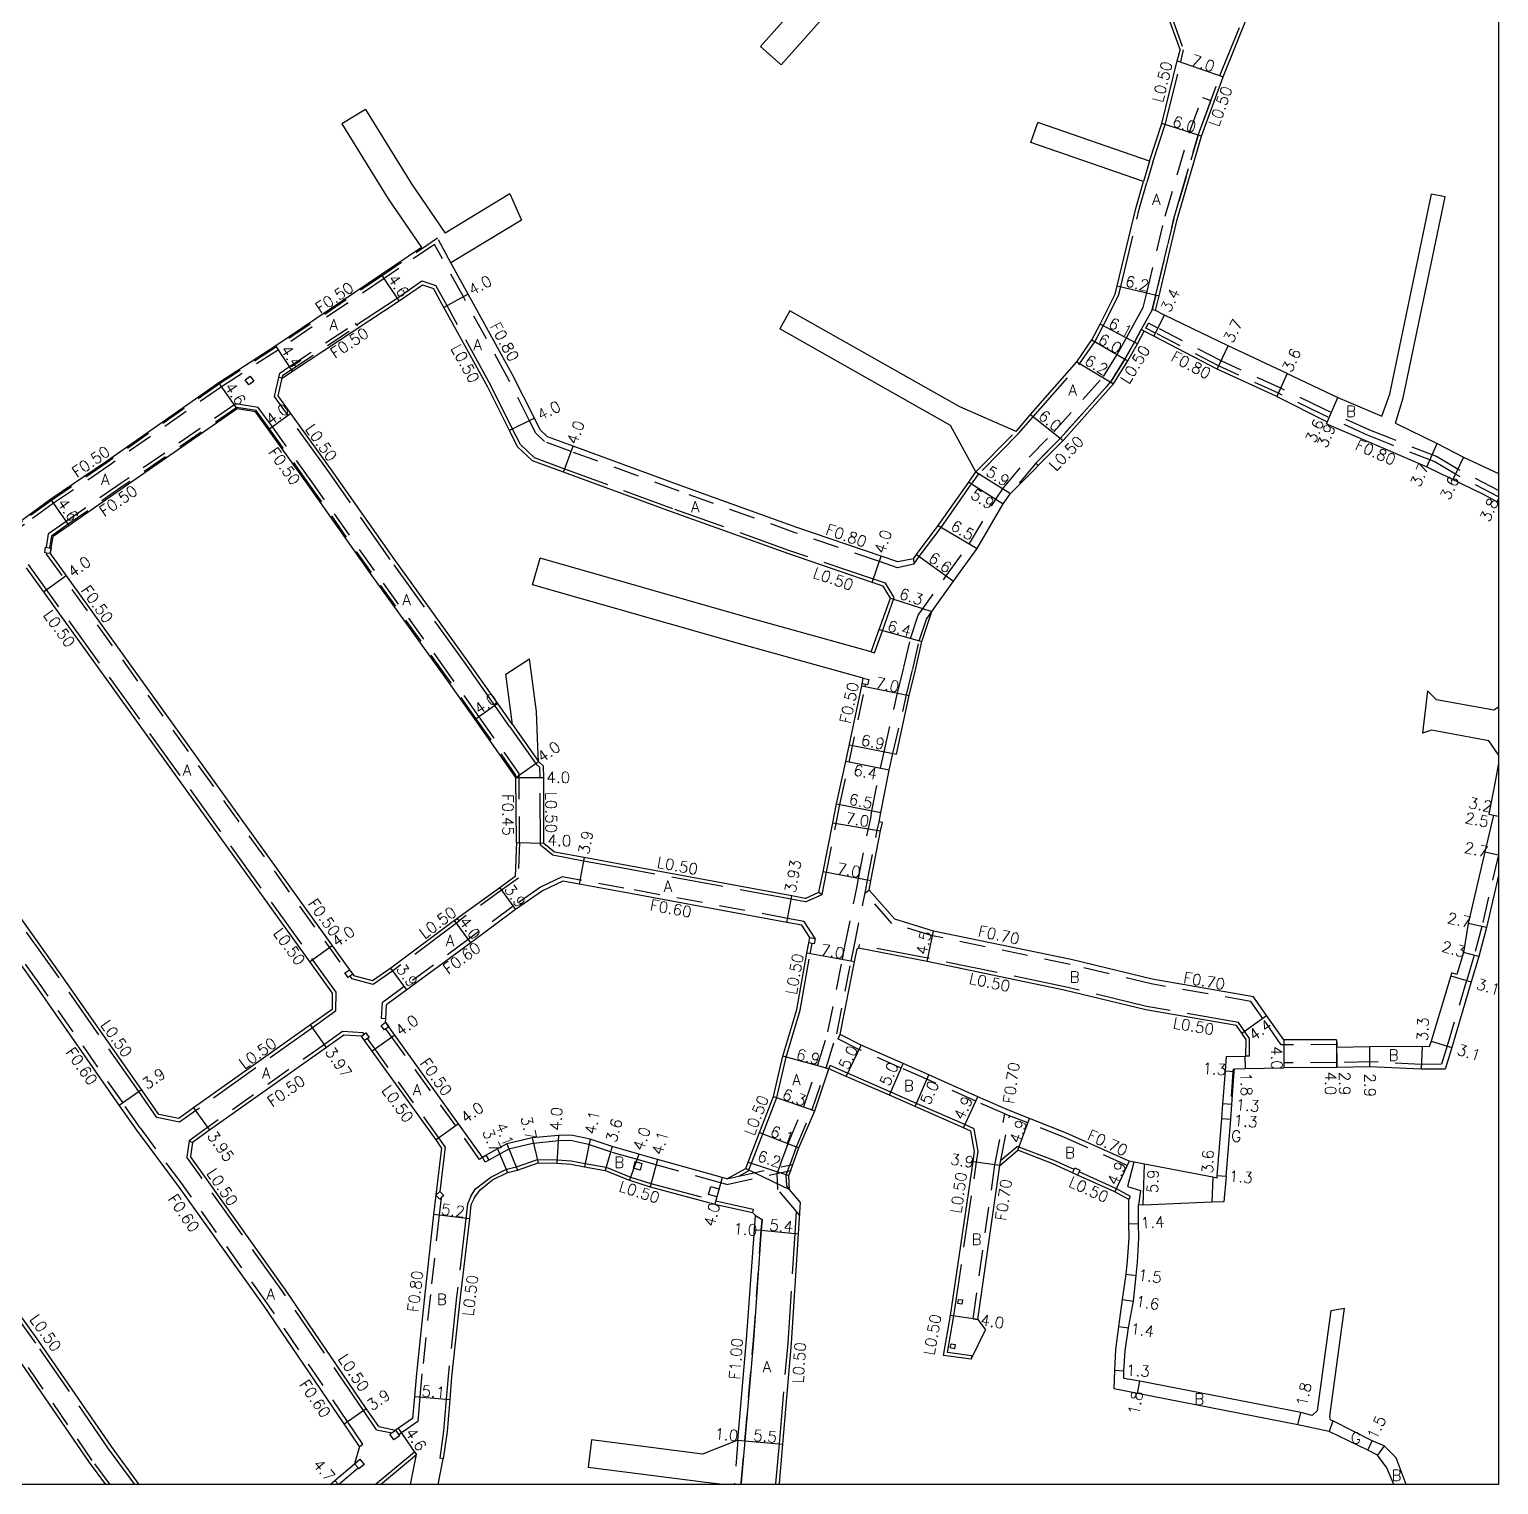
# Model space of a CAD drawing. Header units: metres. Extents: x -9600 to -8800, y -111600 to -110999.
# Drawn here: x -9012 to -8800, y -111600 to -111390 of the extents above; entities that cross this region are included whole.
import ezdxf

# ---------------------------------------------------------------- set-up
doc = ezdxf.new("R2010")
doc.units = ezdxf.units.M
doc.header["$LTSCALE"] = 2.5
doc.linetypes.add('2232000', pattern=[2.5, 1.5, -1])
doc.linetypes.add('22330', pattern=[4, 3, -1])
for name, color, linetype in [('2101000', 177, 'Continuous'), ('2101001', 1, 'Continuous'), ('2102000', 191, 'Continuous'), ('2102001', 191, 'Continuous'), ('2213000', 6, 'Continuous'), ('2232000', 4, '2232000'), ('2233000', 62, '22330'), ('2235000', 7, 'Continuous'), ('5107000', 24, '2232000'), ('6132000', 1, '61320'), ('9201100', 215, 'Continuous'), ('9201500', 222, 'Continuous'), ('9202100', 82, 'Continuous'), ('9202200', 155, 'Continuous'), ('9203500', 155, 'Continuous'), ('999', 7, 'Continuous')]:
    doc.layers.add(name, color=color, linetype=linetype)
doc.styles.add('Dm_Anotation', font='txt.shx', dxfattribs={"bigfont": 'pscdm.shx'})
doc.linetypes.add('61320', pattern='A,0,[3,dmdr.shx,S=0.25,R=0,X=0,Y=0],1.5,[3,dmdr.shx,S=0.25,R=0,X=0,Y=0]', length=1.5)

msp = doc.modelspace()

# ---------------------------------------------------------------- linework, layer by layer
at = {"layer": '2101000'}
for points in [[(-8849.52, -111430.54), (-8848.99, -111428.41), (-8846.37, -111417.39), (-8842.86, -111405.37), (-8839.74, -111396.81), (-8836.07, -111387.72), (-8835.29, -111386.07)], [(-8848.59, -111385.64), (-8845.97, -111392.96)], [(-8850.38, -111408.99), (-8848.58, -111403.55), (-8846.36, -111394.52), (-8845.97, -111392.96)], [(-8869.63, -111447.98), (-8867.53, -111445.54), (-8860.86, -111437.94), (-8858.68, -111434.79), (-8857.5, -111432.52), (-8855.31, -111428.2), (-8855.02, -111426.96), (-8852.36, -111415.8), (-8851.23, -111411.92)], [(-8955.42, -111421.42), (-8961.2, -111425.34), (-8976.45, -111435.62)], [(-8886.68, -111466.83), (-8889.08, -111466.01), (-8901.24, -111461.85), (-8917.96, -111455.85), (-8933.52, -111450.13), (-8937.24, -111448.77), (-8938.28, -111447.77), (-8939.13, -111446.08), (-8942.32, -111439.73), (-8948.66, -111428.18), (-8951.16, -111423.64)], [(-8975.53, -111440.29), (-8974.01, -111439.28), (-8958.63, -111429.16), (-8955.28, -111426.81)], [(-8955.28, -111426.81), (-8953.69, -111427.34)], [(-8941.54, -111450.19), (-8942.7, -111447.87), (-8945.86, -111441.59), (-8952.17, -111430.11), (-8953.69, -111427.34)], [(-8830.51, -111439.65), (-8839.01, -111435.65), (-8848.22, -111431.2), (-8849.52, -111430.54)], [(-8881.77, -111473.98), (-8878.64, -111469.6), (-8875.26, -111464.87), (-8871.47, -111458.45), (-8870.43, -111456.96), (-8862.85, -111449.29), (-8855.55, -111441.14), (-8853.5, -111437.82), (-8852.1, -111435.35), (-8851.12, -111433.53)], [(-8831.99, -111442.93), (-8840.62, -111438.98), (-8849.75, -111434.23), (-8851.12, -111433.53)], [(-8976.45, -111435.62), (-8984.65, -111440.95), (-9000.87, -111452.31), (-9008.9, -111457.78), (-9013.1, -111460.83), (-9017.29, -111463.48), (-9022.78, -111466.96), (-9022.95, -111467.09)], [(-8976.1, -111442.83), (-8975.53, -111440.29)], [(-8942.29, -111490.28), (-8944.4, -111487.27), (-8948.71, -111481.15), (-8959.5, -111466.19), (-8968.53, -111453.36), (-8974.25, -111445.4), (-8976.1, -111442.83)], [(-8982.03, -111444.73), (-8998.33, -111456.02), (-9006.27, -111461.55), (-9008.57, -111463.16)], [(-8979.36, -111445.15), (-8982.03, -111444.73)], [(-8941.78, -111497.95), (-8947.67, -111489.58), (-8951.98, -111483.46), (-8962.78, -111468.48), (-8971.82, -111455.64), (-8977.5, -111447.74), (-8979.36, -111445.15)], [(-8939.4, -111452.23), (-8941.54, -111450.19)], [(-8888.81, -111470.33), (-8890.38, -111469.8), (-8902.56, -111465.63), (-8919.33, -111459.61), (-8934.9, -111453.89), (-8939.4, -111452.23)], [(-8884.43, -111466.37), (-8884.01, -111465.76), (-8880.86, -111461.56), (-8876.45, -111455.29), (-8875.43, -111453.82)], [(-9008.98, -111465.62), (-9008.85, -111464.83), (-9008.57, -111463.16)], [(-9008.98, -111465.62), (-8965.8, -111525.68), (-8965.33, -111526.33), (-8965.16, -111526.57)], [(-8884.43, -111466.37), (-8886.68, -111466.83)], [(-8887.76, -111472.04), (-8888.81, -111470.33)], [(-8890.53, -111479.78), (-8889.39, -111476.6), (-8887.76, -111472.04)], [(-8889.38, -111504.34), (-8889.14, -111502.99), (-8887.93, -111496.87), (-8887.39, -111494.48), (-8886.9, -111494.58), (-8885.05, -111486.12), (-8884.15, -111482.38), (-8883.22, -111478.32), (-8881.77, -111473.98)], [(-8898.06, -111514.47), (-8897.47, -111511.53), (-8896.06, -111504.46), (-8895.52, -111501.72), (-8894.21, -111495.62), (-8891.9, -111484.69), (-8891.84, -111484.4), (-8891.67, -111483.61)], [(-8993.32, -111546.56), (-8995.81, -111542.98), (-9007.64, -111526.06), (-9019.55, -111509.35), (-9034.05, -111488.88), (-9036.75, -111485.21)], [(-8996.49, -111548.82), (-8999.01, -111545.21), (-9010.84, -111528.28), (-9022.76, -111511.57), (-9037.19, -111491.2), (-9040.25, -111487.12), (-9042.82, -111486.72)], [(-8937.78, -111497.94), (-8937.83, -111496.29), (-8938.51, -111495.65)], [(-8800, -111495.88), (-8800.46, -111498.28), (-8801.43, -111503.25), (-8800.74, -111503.38), (-8801.98, -111508.66), (-8804.39, -111519.02), (-8805.08, -111523.18), (-8806.05, -111526.38), (-8806.79, -111526.15), (-8806.91, -111526.55), (-8809.71, -111536), (-8810.01, -111536.79), (-8811.04, -111536.74), (-8818.56, -111536.79), (-8823.36, -111536.89)], [(-8941.72, -111507.29), (-8941.78, -111497.95)], [(-8937.74, -111507.48), (-8937.78, -111497.94)], [(-8890.83, -111514.18), (-8890.59, -111512.83), (-8889.17, -111505.65), (-8888.89, -111504.42)], [(-8888.89, -111504.42), (-8889.38, -111504.34)], [(-8941.72, -111507.29), (-8941.88, -111512.21), (-8944.13, -111513.86), (-8950.67, -111518.56), (-8959.85, -111525.45), (-8962.48, -111527.27)], [(-8900.06, -111515.38), (-8901.98, -111515), (-8925.72, -111510.64), (-8931.93, -111509.49), (-8936.24, -111508.7), (-8937.74, -111507.48)], [(-8800, -111512.06), (-8801.75, -111519.59), (-8802.86, -111523.79), (-8803.94, -111527.44), (-8806.75, -111536.89), (-8807.73, -111540.02), (-8811.17, -111540.04), (-8818.56, -111539.69), (-8823.36, -111539.79), (-8830.97, -111539.82)], [(-8935.03, -111512.89), (-8937.95, -111514.29), (-8941.83, -111517.01), (-8948.31, -111521.79), (-8957.53, -111528.59), (-8960.2, -111530.56), (-8960.47, -111530.75)], [(-8900.55, -111519.26), (-8902.7, -111518.86), (-8926.31, -111514.49), (-8932.64, -111513.33), (-8935.03, -111512.89)], [(-8887.13, -111518.39), (-8890.83, -111514.18)], [(-8900.06, -111515.38), (-8898.06, -111514.47)], [(-8823.37, -111535.79), (-8831, -111535.82), (-8833.47, -111532.29), (-8835.35, -111529.61), (-8849.97, -111527.06), (-8861.69, -111524.23), (-8881.52, -111520.11), (-8887.13, -111518.39)], [(-8899.4, -111521.02), (-8900.55, -111519.26)], [(-8911.36, -111555.84), (-8908.63, -111554.37), (-8908.28, -111553.44), (-8906.64, -111549.2), (-8904.63, -111543.97), (-8903.3, -111538.18), (-8901.27, -111531.42), (-8899.81, -111523.3), (-8899.54, -111521.81), (-8899.4, -111521.02)], [(-8895, -111535.02), (-8892.92, -111524.53), (-8892.55, -111522.67)], [(-8892.37, -111522.59), (-8892.55, -111522.67)], [(-8837.83, -111533.74), (-8850.89, -111531.46), (-8862.68, -111528.62), (-8882.43, -111524.51), (-8892.37, -111522.59)], [(-8962.48, -111527.27), (-8965.16, -111526.57)], [(-8968.28, -111529.08), (-8968.3, -111531.42)], [(-8960.6, -111533.27), (-8960.57, -111532.75), (-8960.47, -111530.75)], [(-8968.3, -111531.42), (-8971.44, -111533.66), (-8988.3, -111545.64), (-8990.42, -111547.15), (-8993.32, -111546.56)], [(-8946.63, -111552.76), (-8950.05, -111547.93), (-8959.27, -111535.11), (-8960.13, -111533.91), (-8960.6, -111533.27)], [(-8966.64, -111535.13), (-8969.14, -111536.9), (-8986.01, -111548.86), (-8988.45, -111550.64)], [(-8964.09, -111535.27), (-8966.64, -111535.13)], [(-8952.51, -111551.38), (-8953.31, -111550.25), (-8962.52, -111537.45), (-8963.62, -111535.92), (-8964.09, -111535.27)], [(-8870.74, -111545.96), (-8875.16, -111544.03), (-8882.2, -111540.85), (-8885.91, -111539.23), (-8891.99, -111536.57), (-8895, -111535.02)], [(-8836.42, -111535.75), (-8837.07, -111534.82), (-8837.83, -111533.74)], [(-8836.45, -111538.15), (-8836.42, -111535.75)], [(-8823.37, -111535.79), (-8823.36, -111536.49), (-8823.36, -111536.89)], [(-8840.61, -111555.76), (-8840.59, -111555.43), (-8839.95, -111547.15), (-8839.79, -111545.02), (-8839.43, -111540.33), (-8839.25, -111538.21)], [(-8839.25, -111538.21), (-8836.61, -111538.15), (-8836.45, -111538.15)], [(-8902.3, -111557.38), (-8902.39, -111555.38), (-8902.14, -111554.68), (-8901.82, -111553.79), (-8900.95, -111551.38), (-8898.67, -111546.03), (-8896.63, -111539.97)], [(-8876.13, -111549), (-8877.21, -111548.48), (-8884.2, -111545.43), (-8887.91, -111543.81), (-8894.13, -111541.09), (-8896.63, -111539.97)], [(-8839.29, -111555.53), (-8838.66, -111547.25), (-8838.5, -111545.12), (-8838.14, -111540.42), (-8838.1, -111539.99), (-8836.57, -111539.95), (-8830.97, -111539.82)], [(-8840.61, -111555.76), (-8841.22, -111555.64), (-8851.08, -111553.75), (-8853.3, -111553.32), (-8862.35, -111549.26), (-8867.67, -111547.15), (-8870.74, -111545.96)], [(-8964.37, -111594.48), (-8966.58, -111591.22), (-8978.21, -111574.12), (-8990.49, -111556.9), (-8996.49, -111548.82)], [(-8911.36, -111555.84), (-8912.04, -111555.65), (-8921.38, -111553.06), (-8924.05, -111552.31), (-8927.89, -111551.22), (-8931.08, -111550.13), (-8933.83, -111549.55), (-8935.63, -111549.6), (-8939.45, -111549.97), (-8943.11, -111550.81), (-8944.47, -111551.55), (-8946.63, -111552.76)], [(-8879.1, -111575.57), (-8875.83, -111553.4), (-8875.62, -111551.91), (-8876.13, -111549)], [(-8996.15, -111600), (-9000.14, -111594.52), (-9010.63, -111579.29), (-9031.3, -111550.53)], [(-8988.45, -111550.64), (-8988.74, -111552.63)], [(-8952.51, -111551.38), (-8953.33, -111558.24), (-8953.67, -111560.99), (-8954.93, -111572.47), (-8956.15, -111583.95), (-8956.42, -111587.28), (-8956.69, -111590.45)], [(-8875.14, -111576.15), (-8871.98, -111553.96), (-8869.35, -111551.75)], [(-8853.34, -111558.84), (-8855.37, -111557.76), (-8860.74, -111555.32), (-8861.46, -111554.99), (-8864.3, -111553.7), (-8869.35, -111551.75)], [(-9000.95, -111600), (-9003.32, -111596.79), (-9013.82, -111581.53), (-9034.44, -111552.83)], [(-8961.59, -111591.62), (-8963.38, -111589), (-8975.03, -111571.87), (-8986.81, -111555.34), (-8988.74, -111552.63)], [(-8947.83, -111558.64), (-8946.97, -111557.44), (-8945.15, -111556.02), (-8942.99, -111554.94), (-8941.56, -111554.61), (-8938.58, -111553.56), (-8935.87, -111553.6), (-8933.88, -111553.77), (-8931.9, -111554.14), (-8928.89, -111554.68), (-8925.41, -111556.07), (-8922.44, -111557.02), (-8913.08, -111559.52), (-8907.66, -111560.74)], [(-8839.29, -111555.53), (-8839.66, -111559.17)], [(-8947.83, -111558.64), (-8948.28, -111559.62), (-8948.51, -111561.63), (-8949.85, -111572.95), (-8951.07, -111584.42), (-8951.34, -111587.7), (-8951.73, -111592.35), (-8952.27, -111596.26)], [(-8900.71, -111559.27), (-8902.3, -111557.38)], [(-8907.66, -111560.74), (-8907.23, -111561.16)], [(-8903.77, -111600), (-8903.77, -111599.84), (-8903.28, -111594.14), (-8902.03, -111579.6), (-8901.01, -111563.81), (-8900.71, -111559.27)], [(-8815.12, -111600), (-8816.14, -111597.58), (-8817.46, -111595.73), (-8818.89, -111595.03), (-8824.45, -111592.33), (-8828.95, -111591.38), (-8852.09, -111586.84), (-8855.48, -111586.18), (-8855.38, -111583.54), (-8855.23, -111580.52), (-8854.8, -111577.2), (-8854.29, -111573.27), (-8853.76, -111569.62), (-8853.57, -111567.74), (-8853.33, -111564.32), (-8853.34, -111562.38), (-8853.34, -111558.84)], [(-8826.88, -111590.03), (-8828.56, -111589.58), (-8851.76, -111585.07), (-8854.07, -111584.66), (-8854.08, -111583.61), (-8853.87, -111580.67), (-8853.41, -111577.39), (-8852.7, -111573.51), (-8852.28, -111569.81), (-8852.09, -111567.87), (-8851.91, -111564.43), (-8851.94, -111562.3), (-8851.98, -111559.62)], [(-8839.66, -111559.17), (-8841.36, -111559.24), (-8851.27, -111559.65), (-8851.98, -111559.62)], [(-8909.76, -111593.58), (-8908.51, -111579.05), (-8907.38, -111563.22), (-8907.23, -111561.16)], [(-8876.12, -111581.91), (-8880.1, -111581.35), (-8879.1, -111575.57)], [(-8875.14, -111576.15), (-8874.03, -111577.68)], [(-8956.69, -111590.45), (-8958.75, -111591.87), (-8959.15, -111592.15)], [(-8961.59, -111591.62), (-8959.15, -111592.15)], [(-8813.36, -111600), (-8814.77, -111596.14), (-8816.52, -111594.4), (-8818.23, -111593.68), (-8823.91, -111590.81), (-8824.27, -111590.72)], [(-8964.37, -111594.48), (-8965.08, -111596.98)], [(-8961.31, -111600), (-8956.14, -111595.66)], [(-8968.61, -111600), (-8967.9, -111599.39), (-8965.08, -111596.98)]]:
    msp.add_lwpolyline(points, dxfattribs=at)
at = {"layer": '2101000', "color": 244, "flags": 128}
for points in [[(-8830.51, -111439.65), (-8823.22, -111443.09), (-8816.87, -111445.78)], [(-8831.99, -111442.93), (-8824.74, -111446.61), (-8824.85, -111446.91), (-8816.6, -111450.39), (-8810.37, -111453.11), (-8802.15, -111457.11), (-8800, -111458.24)], [(-8814.9, -111446.81), (-8808.88, -111449.72), (-8805.05, -111451.69), (-8800, -111454.05)]]:
    msp.add_lwpolyline(points, dxfattribs=at)
at = {"layer": '2101000', "flags": 128}
msp.add_lwpolyline([(-9012.44, -111467.67), (-8968.28, -111529.08)], dxfattribs=at)
at = {"layer": '2101001'}
msp.add_lwpolyline([(-8876.12, -111581.91), (-8874.03, -111577.68)], dxfattribs=at)
at = {"layer": '2102000'}
for points in [[(-8884, -111366.94), (-8883.94, -111368.45), (-8884.32, -111369.62), (-8900.55, -111385.75), (-8906.51, -111392.42)], [(-8903.53, -111395.09), (-8897.64, -111388.5), (-8881.01, -111372.31), (-8877.47, -111372.08)], [(-8963.51, -111401.51), (-8956.87, -111412.24), (-8951.99, -111419.35)], [(-8966.91, -111403.61), (-8960.23, -111414.43), (-8955.42, -111421.42)], [(-8850.38, -111408.99), (-8866.47, -111403.4)], [(-8851.23, -111411.92), (-8867.47, -111406.28)], [(-8942.65, -111413.69), (-8951.99, -111419.35)], [(-8816.87, -111445.78), (-8815.71, -111442.61), (-8809.67, -111413.72)], [(-8814.9, -111446.81), (-8813.78, -111443.15), (-8807.71, -111414.13)], [(-8941, -111417.51), (-8951.16, -111423.64)], [(-8869.63, -111447.98), (-8877.75, -111444.45), (-8902.25, -111430.57)], [(-8875.43, -111453.82), (-8879.09, -111447.13), (-8903.73, -111433.18)], [(-8890.53, -111479.78), (-8908.73, -111474.74), (-8938.28, -111466.27)], [(-8891.67, -111483.61), (-8909.85, -111478.57), (-8939.38, -111470.12)], [(-8938.51, -111495.65), (-8938.61, -111493.5), (-8938.84, -111488.39), (-8939.83, -111480.79)], [(-8942.29, -111490.28), (-8943.23, -111483.03)], [(-8800, -111487.77), (-8800.71, -111488.23), (-8808.96, -111486.71), (-8810.25, -111485.42)], [(-8800, -111494.67), (-8801.42, -111492.64), (-8809.66, -111491.12), (-8810.98, -111491.52)], [(-8824.21, -111574.88), (-8826.16, -111589.36), (-8826.88, -111590.03)], [(-8824.27, -111590.72), (-8824.34, -111590.13), (-8822.26, -111574.54)], [(-8909.76, -111593.58), (-8914.88, -111595.58), (-8930.87, -111593.54)], [(-8957.02, -111600), (-8956.14, -111595.66)], [(-8953.01, -111600), (-8952.27, -111596.26)], [(-8911.88, -111600), (-8914.37, -111599.68), (-8931.38, -111597.51)]]:
    msp.add_lwpolyline(points, dxfattribs=at)
at = {"layer": '2102001'}
for points in [[(-8906.51, -111392.42), (-8903.53, -111395.09)], [(-8963.51, -111401.51), (-8966.91, -111403.61)], [(-8867.47, -111406.28), (-8866.47, -111403.4)], [(-8942.65, -111413.69), (-8941, -111417.51)], [(-8807.71, -111414.13), (-8809.67, -111413.72)], [(-8902.25, -111430.57), (-8903.73, -111433.18)], [(-8939.38, -111470.12), (-8938.28, -111466.27)], [(-8943.23, -111483.03), (-8939.83, -111480.79)], [(-8810.25, -111485.42), (-8810.98, -111491.52)], [(-8824.21, -111574.88), (-8822.26, -111574.54)], [(-8930.87, -111593.54), (-8931.38, -111597.51)]]:
    msp.add_lwpolyline(points, dxfattribs=at)
at = {"layer": '2213000'}
msp.add_lwpolyline([(-8907.23, -111561.16), (-8906.27, -111561.75), (-8906.38, -111563.29), (-8907.51, -111579.13), (-8908.76, -111593.67), (-8909.28, -111599.71), (-8909.27, -111600)], dxfattribs=at)
at = {"layer": '2232000'}
for points in [[(-8953.1, -111420.1), (-8961.09, -111425.51), (-8976.34, -111435.79)], [(-8953.52, -111420.99), (-8960.81, -111425.92), (-8976.06, -111436.2)], [(-8886.73, -111467.66), (-8889.34, -111466.77), (-8901.5, -111462.61), (-8918.23, -111456.61), (-8933.8, -111450.89), (-8937.67, -111449.46), (-8938.93, -111448.26), (-8939.85, -111446.44), (-8943.03, -111440.1), (-8949.36, -111428.57), (-8953.52, -111420.99)], [(-8951.16, -111423.64), (-8953.1, -111420.1)], [(-8975.87, -111439.56), (-8974.46, -111438.62), (-8964.94, -111432.35)], [(-8975.43, -111439.87), (-8974.18, -111439.03), (-8964.66, -111432.77)], [(-8964.66, -111432.77), (-8964.77, -111432.6), (-8964.94, -111432.35)], [(-8850.9, -111433.08), (-8850.53, -111432.37)], [(-8800, -111457.42), (-8806.24, -111454.18), (-8809.31, -111452.35), (-8815.8, -111449.78), (-8818.9, -111448.55), (-8825.61, -111445.44), (-8831.78, -111442.48), (-8840.4, -111438.53), (-8849.53, -111433.79), (-8850.9, -111433.08)], [(-8800, -111456.52), (-8805.86, -111453.48), (-8808.97, -111451.62), (-8815.51, -111449.03), (-8818.58, -111447.82), (-8825.27, -111444.72), (-8831.44, -111441.75), (-8840.05, -111437.81), (-8849.16, -111433.08), (-8850.53, -111432.37)], [(-8976.34, -111435.79), (-8984.54, -111441.11), (-9000.76, -111452.47), (-9008.78, -111457.94), (-9012.99, -111461), (-9017.18, -111463.65), (-9022.66, -111467.13), (-9022.82, -111467.25)], [(-8976.06, -111436.2), (-8984.26, -111441.53), (-9000.48, -111452.89), (-9008.49, -111458.35), (-9012.71, -111461.41), (-9016.92, -111464.08), (-9022.38, -111467.54), (-9022.52, -111467.65)], [(-8976.01, -111440.18), (-8975.87, -111439.56)], [(-8975.53, -111440.29), (-8975.43, -111439.87)], [(-8975.53, -111440.29), (-8976.01, -111440.18)], [(-8982.19, -111443.99), (-8998.73, -111455.45), (-9006.67, -111460.98), (-9009.21, -111462.75)], [(-8978.96, -111444.51), (-8982.19, -111443.99)], [(-8982.07, -111444.52), (-8998.45, -111455.86), (-9006.38, -111461.39), (-9008.76, -111463.04)], [(-8979.25, -111444.97), (-8982.07, -111444.52)], [(-8941.78, -111497.6), (-8947.51, -111489.46), (-8951.81, -111483.34), (-8962.62, -111468.37), (-8971.65, -111455.53), (-8977.34, -111447.62), (-8979.25, -111444.97)], [(-8941.33, -111497.37), (-8947.1, -111489.17), (-8951.41, -111483.05), (-8962.21, -111468.08), (-8971.25, -111455.24), (-8976.93, -111447.33), (-8978.96, -111444.51)], [(-9009.54, -111464.72), (-9009.21, -111462.75)], [(-9009.05, -111464.8), (-9008.76, -111463.04)], [(-9009.51, -111465.75), (-9009.48, -111465.54)], [(-9009.51, -111465.75), (-8966.21, -111525.97)], [(-8884.38, -111467.17), (-8886.73, -111467.66)], [(-8884.43, -111466.37), (-8884.38, -111467.17)], [(-8897.62, -111514.82), (-8896.98, -111511.62), (-8895.57, -111504.56), (-8895.03, -111501.82), (-8893.72, -111495.73), (-8891.41, -111484.8), (-8891.35, -111484.5)], [(-8996, -111548.48), (-8998.52, -111544.87), (-9010.35, -111527.94), (-9022.27, -111511.22), (-9036.7, -111490.85), (-9039.92, -111486.56), (-9042.95, -111486.1)], [(-8941.78, -111497.95), (-8941.78, -111497.6)], [(-8941.78, -111497.95), (-8941.33, -111497.95)], [(-8941.33, -111497.95), (-8941.33, -111497.37)], [(-8941.27, -111507.3), (-8941.33, -111497.95)], [(-8941.27, -111507.3), (-8941.44, -111512.45)], [(-8800, -111508.94), (-8800.03, -111509.11), (-8802.43, -111519.42), (-8803.53, -111523.6), (-8804.61, -111527.24), (-8807.42, -111536.69), (-8808.25, -111539.32), (-8811.16, -111539.34), (-8818.55, -111538.98), (-8823.37, -111539.09), (-8830.97, -111539.12), (-8830.97, -111539.82)], [(-8935.12, -111512.26), (-8938.25, -111513.77), (-8942.18, -111516.52), (-8948.66, -111521.3), (-8957.89, -111528.11), (-8960.55, -111530.07), (-8961.05, -111530.43)], [(-8941.44, -111512.45), (-8943.87, -111514.22), (-8950, -111518.63)], [(-8900.18, -111518.72), (-8902.59, -111518.27), (-8926.2, -111513.9), (-8932.53, -111512.74), (-8935.12, -111512.26)], [(-8890.83, -111514.18), (-8891.35, -111514.64)], [(-8898.06, -111514.47), (-8897.62, -111514.82)], [(-8887.53, -111519), (-8891.35, -111514.64)], [(-8898.61, -111521.16), (-8900.18, -111518.72)], [(-8823.36, -111536.49), (-8831.36, -111536.53), (-8834.04, -111532.7), (-8835.76, -111530.25), (-8850.11, -111527.74), (-8861.84, -111524.92), (-8881.69, -111520.79), (-8887.53, -111519)], [(-8961.17, -111532.71), (-8961.05, -111530.43)], [(-8960.57, -111532.75), (-8961.17, -111532.71)], [(-8966.79, -111534.62), (-8969.43, -111536.49), (-8986.31, -111548.45), (-8988.92, -111550.36)], [(-8963.82, -111534.78), (-8966.79, -111534.62)], [(-8963.68, -111534.98), (-8963.82, -111534.78)], [(-8947.04, -111553.05), (-8950.46, -111548.22), (-8959.68, -111535.41), (-8960.54, -111534.21)], [(-8895, -111535.02), (-8895.32, -111535.64)], [(-8951.99, -111551.25), (-8952.9, -111549.96), (-8962.11, -111537.16), (-8963.21, -111535.63)], [(-8870.98, -111546.61), (-8871.25, -111546.5), (-8875.44, -111544.67), (-8882.48, -111541.49), (-8886.19, -111539.87), (-8892.29, -111537.2), (-8895.32, -111535.64)], [(-8872.67, -111553.86), (-8871.25, -111546.5)], [(-8871.98, -111553.96), (-8871.82, -111553.18), (-8870.59, -111546.77)], [(-8853.59, -111553.96), (-8862.62, -111549.9), (-8867.92, -111547.8), (-8870.59, -111546.77), (-8870.98, -111546.61)], [(-8963.87, -111594.14), (-8966.09, -111590.88), (-8977.71, -111573.78), (-8990, -111556.55), (-8996, -111548.48)], [(-8988.92, -111550.36), (-8988.45, -111550.64)], [(-8911.38, -111556.66), (-8912.25, -111556.43), (-8921.59, -111553.83), (-8924.27, -111553.08), (-8928.13, -111551.99), (-8931.3, -111550.9), (-8933.9, -111550.35), (-8935.58, -111550.4), (-8939.33, -111550.76), (-8942.83, -111551.57), (-8944.08, -111552.25), (-8945.72, -111553.17)], [(-9000.33, -111600), (-9002.91, -111596.5), (-9013.41, -111581.24), (-9034.03, -111552.54)], [(-8946.63, -111552.76), (-8947.04, -111553.05)], [(-8911.36, -111555.84), (-8909.62, -111555.46), (-8901.82, -111553.79)], [(-8875.83, -111576.05), (-8872.67, -111553.86)], [(-8853.3, -111553.32), (-8853.59, -111553.96)], [(-8911.38, -111556.66), (-8902.14, -111554.68)], [(-8952.57, -111558.61), (-8952.87, -111561.08), (-8954.13, -111572.56), (-8955.35, -111584.02), (-8955.63, -111587.35), (-8955.92, -111590.9)], [(-8909.27, -111600), (-8909.28, -111599.71), (-8908.76, -111593.67), (-8907.51, -111579.13), (-8906.38, -111563.29), (-8906.27, -111561.75)], [(-8875.83, -111576.05), (-8875.14, -111576.15)], [(-8955.92, -111590.9), (-8958.29, -111592.53), (-8958.69, -111592.8)], [(-8964.37, -111594.48), (-8963.87, -111594.14)], [(-8909.76, -111593.58), (-8910.25, -111600)], [(-8967.38, -111600), (-8964.56, -111597.58)]]:
    msp.add_lwpolyline(points, dxfattribs=at)
at = {"layer": '2233000'}
for points in [[(-8850.01, -111430.42), (-8849.47, -111428.29), (-8846.85, -111417.26), (-8843.34, -111405.22), (-8840.21, -111396.63), (-8836.53, -111387.52), (-8835.75, -111385.85)], [(-8848.17, -111385.31), (-8845.45, -111392.93)], [(-8849.9, -111409.14), (-8848.1, -111403.69), (-8845.87, -111394.64), (-8845.45, -111392.93)], [(-8850.38, -111408.99), (-8851.23, -111411.92)], [(-8849.9, -111409.14), (-8850.75, -111412.06)], [(-8869.25, -111448.31), (-8867.15, -111445.87), (-8860.46, -111438.25), (-8858.25, -111435.05), (-8857.05, -111432.75), (-8854.84, -111428.37), (-8854.53, -111427.08), (-8851.88, -111415.93), (-8850.75, -111412.06)], [(-8964.77, -111432.6), (-8958.91, -111428.74), (-8955.36, -111426.26)], [(-8955.36, -111426.26), (-8953.34, -111426.92)], [(-8941.13, -111449.89), (-8942.26, -111447.65), (-8945.42, -111441.36), (-8951.73, -111429.87), (-8953.34, -111426.92)], [(-8849.52, -111430.54), (-8850.01, -111430.42)], [(-8866.78, -111452.55), (-8863.21, -111448.95), (-8855.95, -111440.84), (-8853.93, -111437.56), (-8852.54, -111435.11), (-8851.57, -111433.29)], [(-8851.12, -111433.53), (-8851.57, -111433.29)], [(-8976.64, -111442.94), (-8976.01, -111440.18)], [(-8942.7, -111490.57), (-8944.81, -111487.56), (-8949.12, -111481.44), (-8959.91, -111466.48), (-8968.94, -111453.65), (-8974.66, -111445.7), (-8976.64, -111442.94)], [(-8875.43, -111453.82), (-8869.63, -111447.98)], [(-8869.25, -111448.31), (-8875.02, -111454.11)], [(-8888.48, -111469.91), (-8890.21, -111469.32), (-8902.39, -111465.16), (-8919.16, -111459.14), (-8934.73, -111453.42), (-8939.13, -111451.8), (-8941.13, -111449.89)], [(-8866.78, -111452.55), (-8866.42, -111452.9)], [(-8884.38, -111467.17), (-8883.6, -111466.05), (-8880.45, -111461.85), (-8876.04, -111455.58), (-8875.02, -111454.11)], [(-8887.21, -111471.98), (-8888.48, -111469.91)], [(-8890.06, -111479.95), (-8888.92, -111476.76), (-8887.21, -111471.98)], [(-8890.53, -111479.78), (-8890.06, -111479.95)], [(-8993.61, -111547.01), (-8996.22, -111543.27), (-9008.04, -111526.35), (-9019.96, -111509.64), (-9034.46, -111489.17), (-9037.26, -111485.36)], [(-8942.7, -111490.57), (-8938.85, -111496.01)], [(-8942.29, -111490.28), (-8938.51, -111495.65)], [(-8938.28, -111497.94), (-8938.32, -111496.51), (-8938.85, -111496.01)], [(-8938.24, -111507.72), (-8938.28, -111497.94)], [(-8900, -111515.9), (-8902.08, -111515.49), (-8925.81, -111511.13), (-8932.02, -111509.99), (-8936.45, -111509.17), (-8938.24, -111507.72)], [(-8900, -111515.9), (-8897.62, -111514.82)], [(-8950.38, -111518.96), (-8959.55, -111525.86), (-8962.39, -111527.82)], [(-8909.62, -111555.46), (-8908.23, -111554.72), (-8907.81, -111553.62), (-8906.18, -111549.38), (-8904.15, -111544.12), (-8902.81, -111538.31), (-8900.78, -111531.53), (-8899.32, -111523.38), (-8899.05, -111521.9)], [(-8892.27, -111522.1), (-8892.37, -111522.59)], [(-8837.54, -111533.29), (-8850.79, -111530.98), (-8862.57, -111528.14), (-8882.34, -111524.02), (-8892.27, -111522.1)], [(-8965.74, -111526.62), (-8965.46, -111527.01)], [(-8967.78, -111528.92), (-8967.8, -111531.68)], [(-8962.39, -111527.82), (-8965.46, -111527.01)], [(-8967.8, -111531.68), (-8971.15, -111534.07), (-8988.01, -111546.05), (-8990.31, -111547.68), (-8993.61, -111547.01)], [(-8835.92, -111535.59), (-8836.66, -111534.53), (-8837.54, -111533.29)], [(-8835.95, -111538.15), (-8835.92, -111535.59)], [(-8896.63, -111539.97), (-8896.43, -111539.51)], [(-8875.68, -111548.66), (-8877, -111548.03), (-8884, -111544.97), (-8887.71, -111543.35), (-8893.93, -111540.63), (-8896.43, -111539.51)], [(-8835.95, -111538.15), (-8836.45, -111538.15)], [(-8878.6, -111575.64), (-8875.34, -111553.47), (-8875.11, -111551.9), (-8875.68, -111548.66)], [(-8996.77, -111600), (-9000.55, -111594.81), (-9011.04, -111579.57), (-9031.7, -111550.82)], [(-8988.92, -111550.36), (-8989.26, -111552.76)], [(-8951.99, -111551.25), (-8952.76, -111557.68)], [(-8871.82, -111553.18), (-8869.45, -111551.18)], [(-8861.26, -111554.53), (-8864.11, -111553.23), (-8869.45, -111551.18)], [(-8961.89, -111592.07), (-8963.79, -111589.28), (-8975.44, -111572.15), (-8987.22, -111555.63), (-8989.26, -111552.76)], [(-8948.31, -111558.37), (-8947.64, -111557.33), (-8945.42, -111555.6), (-8943.16, -111554.47), (-8941.7, -111554.13), (-8938.66, -111553.06), (-8935.85, -111553.1), (-8933.81, -111553.27), (-8931.81, -111553.65), (-8928.76, -111554.2), (-8925.24, -111555.6), (-8922.3, -111556.54), (-8912.96, -111559.03), (-8907.55, -111560.25), (-8907.66, -111560.74)], [(-8853.11, -111558.4), (-8855.15, -111557.31), (-8860.53, -111554.86)], [(-8948.31, -111558.37), (-8948.77, -111559.5), (-8949, -111561.58), (-8950.34, -111572.89), (-8951.57, -111584.37), (-8951.84, -111587.66), (-8952.22, -111592.3), (-8952.76, -111596.2)], [(-8853.34, -111558.84), (-8853.11, -111558.4)], [(-8904.27, -111600), (-8904.27, -111599.82), (-8903.78, -111594.09), (-8902.53, -111579.57), (-8901.5, -111563.77), (-8901.3, -111560.59)], [(-8876.05, -111581.41), (-8879.52, -111580.93), (-8878.6, -111575.64)], [(-8876.05, -111581.41), (-8876.12, -111581.91)], [(-8961.89, -111592.07), (-8959.71, -111592.54)], [(-8962.09, -111600), (-8956.42, -111595.25)], [(-8956.42, -111595.25), (-8956.14, -111595.66)], [(-8952.27, -111596.26), (-8952.76, -111596.2)]]:
    msp.add_lwpolyline(points, dxfattribs=at)
at = {"layer": '2233000', "flags": 128}
msp.add_lwpolyline([(-9012.15, -111467.21), (-8967.78, -111528.92)], dxfattribs=at)
at = {"layer": '2235000'}
for points in [[(-8980.31, -111441.26), (-8980.87, -111440.55), (-8980.15, -111440), (-8979.6, -111440.71)], [(-9009.77, -111465.49), (-9009.64, -111464.7), (-9008.85, -111464.83), (-9008.98, -111465.62), (-9009.48, -111465.54)], [(-8891.84, -111484.4), (-8891.67, -111483.61), (-8890.89, -111483.78), (-8891.06, -111484.56), (-8891.35, -111484.5)], [(-8950.67, -111518.56), (-8950.26, -111518.27), (-8949.97, -111518.67), (-8950.38, -111518.96)], [(-8899.54, -111521.81), (-8899.4, -111521.02), (-8898.91, -111521.11), (-8898.61, -111521.16), (-8898.76, -111521.95), (-8899.05, -111521.9)], [(-8965.98, -111526.79), (-8966.45, -111526.14), (-8966.21, -111525.97), (-8965.8, -111525.68), (-8965.33, -111526.33), (-8965.74, -111526.62)], [(-8960.78, -111534.38), (-8961.25, -111533.73), (-8961.09, -111533.62), (-8960.6, -111533.27), (-8960.13, -111533.91), (-8960.54, -111534.21)], [(-8963.62, -111535.92), (-8964.09, -111535.27), (-8963.68, -111534.98), (-8963.44, -111534.8), (-8962.97, -111535.45), (-8963.21, -111535.63)], [(-8946.24, -111553.46), (-8946.63, -111552.76), (-8946.11, -111552.47), (-8945.72, -111553.17)], [(-8924.84, -111554.33), (-8924.57, -111553.37), (-8923.6, -111553.64), (-8923.88, -111554.6)], [(-8861.46, -111554.99), (-8861.26, -111554.53), (-8861.13, -111554.26), (-8860.41, -111554.59), (-8860.53, -111554.86), (-8860.74, -111555.32)], [(-8953.33, -111558.24), (-8952.76, -111557.68), (-8952.2, -111558.25), (-8952.57, -111558.61), (-8952.77, -111558.81)], [(-8913.98, -111558.14), (-8913.67, -111556.98), (-8912.51, -111557.29), (-8912.82, -111558.45)], [(-8878.04, -111573.85), (-8877.95, -111573.26), (-8877.35, -111573.34), (-8877.44, -111573.94)], [(-8879.11, -111580.28), (-8879, -111579.69), (-8878.41, -111579.79), (-8878.51, -111580.38)], [(-8959.97, -111592.71), (-8959.71, -111592.54), (-8959.15, -111592.15), (-8958.69, -111592.8), (-8958.58, -111592.97), (-8959.4, -111593.54), (-8959.52, -111593.37)], [(-8965.08, -111596.98), (-8964.32, -111596.33), (-8963.67, -111597.09), (-8964.43, -111597.74), (-8964.56, -111597.58)]]:
    msp.add_lwpolyline(points, close=True, dxfattribs=at)
at = {"layer": '5107000'}
for points in [[(-8867.74, -111451.68), (-8864.16, -111448.06), (-8857, -111440.06), (-8855.05, -111436.9), (-8853.67, -111434.49), (-8852.71, -111432.68), (-8851.27, -111430.11), (-8850.74, -111427.98), (-8848.11, -111416.93), (-8844.58, -111404.81), (-8842.74, -111399.78), (-8841.52, -111400.23), (-8843.34, -111405.22), (-8846.85, -111417.26), (-8849.47, -111428.29), (-8850.01, -111430.42), (-8851.57, -111433.29), (-8852.54, -111435.11), (-8853.93, -111437.56), (-8855.95, -111440.84), (-8863.21, -111448.95), (-8866.78, -111452.55), (-8870.43, -111456.96)], [(-8900.83, -111561.15), (-8901.3, -111560.59), (-8904, -111557.38), (-8904.1, -111555.11), (-8903.73, -111554.1), (-8903.41, -111553.21), (-8902.53, -111550.76), (-8900.26, -111545.42), (-8898.24, -111539.42), (-8896.76, -111534.67), (-8894.69, -111524.18), (-8894.32, -111522.32), (-8892.6, -111513.88), (-8892.36, -111512.5), (-8890.93, -111505.28), (-8890.74, -111504.46), (-8890.59, -111503.79), (-8890.42, -111502.76), (-8889.2, -111496.6), (-8888.66, -111494.23), (-8886.71, -111485.74), (-8885.81, -111482), (-8884.86, -111477.86), (-8883.74, -111474.51), (-8879.7, -111468.84), (-8876.35, -111464.16), (-8872.56, -111457.75), (-8871.44, -111456.13), (-8867.74, -111451.68)], [(-8887.39, -111494.48), (-8885.44, -111486.03), (-8884.54, -111482.29), (-8883.61, -111478.21), (-8882.56, -111475.1), (-8881.77, -111473.98)], [(-8902.3, -111557.38), (-8902.72, -111556.88), (-8902.79, -111555.31), (-8902.51, -111554.54), (-8902.19, -111553.66), (-8901.32, -111551.24), (-8899.04, -111545.88), (-8897.01, -111539.84), (-8895.49, -111534.92), (-8893.41, -111524.44), (-8893.04, -111522.57), (-8891.32, -111514.1), (-8891.08, -111512.74), (-8889.66, -111505.55), (-8889.48, -111504.75), (-8889.38, -111504.34)]]:
    msp.add_lwpolyline(points, dxfattribs=at)
at = {"layer": '6132000'}
msp.add_lwpolyline([(-8838.56, -111543.96), (-8838.29, -111540.41), (-8838.25, -111539.97)], dxfattribs=at)
at = {"layer": '9201100'}
for points in [[(-8846.36, -111394.52), (-8839.74, -111396.81)], [(-8842.86, -111405.37), (-8848.58, -111403.55)], [(-8958.63, -111429.16), (-8961.2, -111425.34)], [(-8855.02, -111426.96), (-8848.99, -111428.41)], [(-8849.75, -111434.23), (-8848.22, -111431.2)], [(-8852.1, -111435.35), (-8857.5, -111432.52)], [(-8974.01, -111439.28), (-8976.45, -111435.62)], [(-8858.68, -111434.79), (-8853.5, -111437.82)], [(-8840.62, -111438.98), (-8839.01, -111435.65)], [(-8860.86, -111437.94), (-8855.55, -111441.14)], [(-8830.51, -111439.65), (-8831.99, -111442.93)], [(-8982.03, -111444.73), (-8984.65, -111440.95)], [(-8974.25, -111445.4), (-8977.5, -111447.74)], [(-8867.53, -111445.54), (-8862.85, -111449.29)], [(-8934.9, -111453.89), (-8933.52, -111450.13)], [(-8875.43, -111453.82), (-8870.43, -111456.96)], [(-8876.45, -111455.29), (-8871.47, -111458.45)], [(-9006.27, -111461.55), (-9008.9, -111457.78)], [(-8800, -111457.71), (-8800.12, -111457.92)], [(-8880.86, -111461.56), (-8875.26, -111464.87)], [(-8890.38, -111469.8), (-8889.08, -111466.01)], [(-8884.01, -111465.76), (-8878.64, -111469.6)], [(-8887.76, -111472.04), (-8881.77, -111473.98)], [(-8889.39, -111476.6), (-8883.22, -111478.32)], [(-8891.9, -111484.69), (-8885.05, -111486.12)], [(-8944.4, -111487.27), (-8947.67, -111489.58)], [(-8893.66, -111493.24), (-8886.9, -111494.58)], [(-8941.78, -111497.95), (-8938.51, -111495.65)], [(-8887.93, -111496.87), (-8894.21, -111495.62)], [(-8941.78, -111497.95), (-8937.78, -111497.94)], [(-8895.52, -111501.72), (-8889.14, -111502.99)], [(-8801.43, -111503.25), (-8800, -111503.53)], [(-8800.74, -111503.38), (-8800, -111503.53)], [(-8896.06, -111504.46), (-8889.17, -111505.65)], [(-8931.93, -111509.49), (-8932.64, -111513.33)], [(-8801.98, -111508.66), (-8800, -111509.11)], [(-8890.59, -111512.83), (-8897.47, -111511.53)], [(-8944.13, -111513.86), (-8941.83, -111517.01)], [(-8902.7, -111518.86), (-8901.98, -111515)], [(-8948.31, -111521.79), (-8950.67, -111518.56)], [(-8882.43, -111524.51), (-8881.52, -111520.11)], [(-8801.75, -111519.59), (-8804.39, -111519.02)], [(-8892.92, -111524.53), (-8899.81, -111523.3)], [(-8802.86, -111523.79), (-8805.08, -111523.18)], [(-8957.53, -111528.59), (-8959.85, -111525.45)], [(-8806.91, -111526.55), (-8803.94, -111527.44)], [(-8837.07, -111534.82), (-8833.47, -111532.29)], [(-8969.14, -111536.9), (-8971.44, -111533.66)], [(-8894.13, -111541.09), (-8891.99, -111536.57)], [(-8831, -111535.82), (-8830.97, -111539.82)], [(-8823.37, -111535.79), (-8823.36, -111539.79)], [(-8823.36, -111539.79), (-8823.36, -111536.89)], [(-8818.56, -111539.69), (-8818.56, -111536.79)], [(-8811.04, -111536.74), (-8811.17, -111540.04)], [(-8809.71, -111536), (-8806.75, -111536.89)], [(-8896.63, -111539.97), (-8903.3, -111538.18)], [(-8887.91, -111543.81), (-8885.91, -111539.23)], [(-8836.61, -111538.15), (-8836.57, -111539.95)], [(-8884.2, -111545.43), (-8882.2, -111540.85)], [(-8838.14, -111540.42), (-8839.43, -111540.33)], [(-8999.01, -111545.21), (-8995.81, -111542.98)], [(-8988.3, -111545.64), (-8986.01, -111548.86)], [(-8904.63, -111543.97), (-8898.67, -111546.03)], [(-8877.21, -111548.48), (-8875.16, -111544.03)], [(-8838.5, -111545.12), (-8839.79, -111545.02)], [(-8869.35, -111551.75), (-8867.67, -111547.15)], [(-8839.95, -111547.15), (-8838.66, -111547.25)], [(-8939.45, -111549.97), (-8938.58, -111553.56)], [(-8935.63, -111549.6), (-8935.87, -111553.6)], [(-8931.08, -111550.13), (-8931.9, -111554.14)], [(-8906.64, -111549.2), (-8900.95, -111551.38)], [(-8944.47, -111551.55), (-8942.99, -111554.94)], [(-8943.11, -111550.81), (-8941.56, -111554.61)], [(-8927.89, -111551.22), (-8928.89, -111554.68)], [(-8924.05, -111552.31), (-8925.41, -111556.07)], [(-8921.38, -111553.06), (-8922.44, -111557.02)], [(-8908.28, -111553.44), (-8902.39, -111555.38)], [(-8871.98, -111553.96), (-8875.83, -111553.4)], [(-8853.3, -111553.32), (-8855.37, -111557.76)], [(-8851.27, -111559.65), (-8851.08, -111553.75)], [(-8912.04, -111555.65), (-8913.08, -111559.52)], [(-8841.22, -111555.64), (-8841.36, -111559.24)], [(-8839.29, -111555.53), (-8840.59, -111555.43)], [(-8948.51, -111561.63), (-8953.67, -111560.99)], [(-8853.34, -111562.38), (-8851.94, -111562.3)], [(-8907.38, -111563.22), (-8906.38, -111563.29)], [(-8906.38, -111563.29), (-8901.01, -111563.81)], [(-8853.76, -111569.62), (-8852.28, -111569.81)], [(-8854.29, -111573.27), (-8852.7, -111573.51)], [(-8875.14, -111576.15), (-8879.1, -111575.57)], [(-8854.8, -111577.2), (-8853.41, -111577.39)], [(-8854.08, -111583.61), (-8855.38, -111583.54)], [(-8852.09, -111586.84), (-8851.76, -111585.07)], [(-8956.42, -111587.28), (-8951.34, -111587.7)], [(-8966.58, -111591.22), (-8963.38, -111589)], [(-8828.95, -111591.38), (-8828.56, -111589.58)], [(-8956.14, -111595.66), (-8958.75, -111591.87)], [(-8909.76, -111593.58), (-8908.76, -111593.67)], [(-8908.76, -111593.67), (-8903.28, -111594.14)], [(-8818.89, -111595.03), (-8818.23, -111593.68)], [(-8967.9, -111599.39), (-8967.38, -111600)]]:
    msp.add_lwpolyline(points, dxfattribs=at)
at = {"layer": '9201100', "flags": 128}
for points in [[(-8948.66, -111428.18), (-8952.17, -111430.11)], [(-8939.13, -111446.08), (-8942.7, -111447.87)], [(-9009.94, -111471.14), (-9006.7, -111468.8)], [(-8937.74, -111507.48), (-8941.72, -111507.35)], [(-8971.55, -111524.53), (-8968.31, -111522.19)], [(-8959.27, -111535.11), (-8962.52, -111537.45)], [(-8950.05, -111547.93), (-8953.31, -111550.25)]]:
    msp.add_lwpolyline(points, dxfattribs=at)
at = {"layer": '9201100', "color": 244, "flags": 128}
for points in [[(-8824.85, -111446.91), (-8823.22, -111443.09)], [(-8810.37, -111453.11), (-8808.88, -111449.72)], [(-8805.05, -111451.69), (-8806.61, -111454.94)], [(-8800, -111457.71), (-8800.23, -111458.12)]]:
    msp.add_lwpolyline(points, dxfattribs=at)
at = {"layer": '9202200'}
for points in [[(-8908.63, -111554.37), (-8902.3, -111557.38)], [(-8852.63, -111553.45), (-8853.53, -111556.96), (-8851.69, -111557.56), (-8851.98, -111559.62)], [(-8823.91, -111590.81), (-8824.45, -111592.33)], [(-8816.52, -111594.4), (-8817.46, -111595.73)]]:
    msp.add_lwpolyline(points, dxfattribs=at)
at = {"layer": '999'}
msp.add_lwpolyline([(-9600, -111000), (-8800, -111000), (-8800, -111600), (-9600, -111600)], close=True, dxfattribs=at)

# ---------------------------------------------------------------- texts
at = {"layer": '9201500', "style": 'Dm_Anotation'}
for s, rotation, p in [('7.0', 340.9641, (-8844.53, -111395.05)), ('6.0', 342.2805, (-8847.22, -111403.88)), ('4.6', 304.0098, (-8960.34, -111425.99)), ('4.0', 28.7614, (-8948.08, -111428.41)), ('6.2', 346.5122, (-8854, -111427)), ('3.4', 63.1314, (-8847.42, -111430.93)), ('6.1', 332.3095, (-8856.45, -111432.87)), ('3.7', 64.1595, (-8838.34, -111435.36)), ('6.0', 329.6754, (-8857.94, -111435.15)), ('4.4', 303.6817, (-8975.81, -111436.2)), ('6.2', 328.8714, (-8859.9, -111438.18)), ('3.6', 65.6644, (-8829.86, -111439.6)), ('4.6', 304.7183, (-8983.9, -111441.6)), ('4.0', 35.7223, (-8977.15, -111447.15)), ('4.0', 26.696, (-8938.2, -111446.45)), ('6.0', 321.3039, (-8866.57, -111445.99)), ('4.0', 69.8203, (-8933.01, -111450)), ('5.9', 327.8284, (-8874.12, -111454.2)), ('3.6', 64.3572, (-8807.1, -111458.03)), ('5.9', 327.5976, (-8876.34, -111457.5)), ('4.6', 304.8606, (-9008.06, -111458.35)), ('6.5', 329.4099, (-8879.22, -111462.07)), ('4.0', 71.1268, (-8888.62, -111465.76)), ('4.0', 35.7195, (-9005.72, -111469.17)), ('6.6', 324.4956, (-8882.43, -111466.58)), ('6.3', 342.0509, (-8886.62, -111472.06)), ('6.4', 344.3966, (-8888.32, -111476.74)), ('7.0', 348.222, (-8890.02, -111484.98)), ('4.0', 35.1313, (-8947.08, -111488.94)), ('4.0', 35.1351, (-8937.99, -111495.85)), ('6.9', 348.7707, (-8892.11, -111493.27)), ('4.0', 0.2261, (-8937.38, -111498.73)), ('6.4', 348.7495, (-8893.2, -111497.6)), ('6.5', 348.7649, (-8893.86, -111501.81)), ('3.2', 349.2304, (-8804.45, -111502.32)), ('7.0', 350.1964, (-8894.34, -111504.52)), ('2.5', 349.2304, (-8804.96, -111504.51)), ('4.0', 358.1048, (-8937.24, -111507.77)), ('3.9', 79.5753, (-8931.25, -111509.14)), ('2.7', 347.2609, (-8805.08, -111508.75)), ('3.93', 79.521, (-8901.46, -111514.71)), ('7.0', 349.2468, (-8895.58, -111511.78)), ('3.9', 306.165, (-8943.57, -111514.11)), ('2.7', 347.9736, (-8807.52, -111518.94)), ('4.0', 35.7195, (-8967.63, -111522.52)), ('4.0', 306.1633, (-8950.09, -111518.75)), ('4.5', 78.2434, (-8882.51, -111523.67)), ('7.0', 349.8131, (-8897.92, -111523.53)), ('2.3', 344.6457, (-8808.36, -111523.02)), ('3.9', 306.4153, (-8959.16, -111525.61)), ('3.1', 343.4703, (-8803.35, -111528.44)), ('4.0', 35.7423, (-8958.45, -111535.36)), ('4.4', 35.0034, (-8835.33, -111536.01)), ('3.3', 87.6613, (-8810.21, -111536.02)), ('3.97', 305.4237, (-8969.41, -111537.56)), ('6.9', 345.0312, (-8901.48, -111538.57)), ('5.0', 64.6681, (-8893.84, -111540.23)), ('4.0', 270.463, (-8832.82, -111536.69)), ('3.1', 343.2809, (-8806.16, -111537.9)), ('5.0', 66.3682, (-8887.91, -111542.61)), ('1.3', 355.9228, (-8842.77, -111540.68)), ('3.9', 34.9315, (-8994.98, -111543.04)), ('1.8', 271.3113, (-8837.24, -111540.51)), ('4.0', 270.0649, (-8825.04, -111540.38)), ('2.9', 270.0649, (-8823.01, -111540.41)), ('2.9', 270.0649, (-8819.36, -111540.64)), ('6.3', 340.9535, (-8903.51, -111544.3)), ('5.0', 66.3617, (-8882.06, -111545.31)), ('4.0', 35.5002, (-8949.03, -111547.93)), ('4.0', 86.5886, (-8935.28, -111548.96)), ('4.9', 65.2056, (-8877.23, -111547.54)), ('1.3', 355.6177, (-8837.98, -111545.93)), ('4.1', 292.2029, (-8944.8, -111548.13)), ('3.7', 283.6898, (-8941.12, -111547.03)), ('4.1', 78.4363, (-8930.32, -111549.58)), ('3.6', 73.7985, (-8927.34, -111550.75)), ('4.9', 69.9883, (-8869.15, -111550.92)), ('1.3', 355.6186, (-8838.26, -111548.21)), ('3.95', 305.4228, (-8986.42, -111549.67)), ('3.7', 293.5319, (-8946.69, -111549.08)), ('4.0', 70.0475, (-8923.46, -111551.95)), ('4.1', 74.9448, (-8920.66, -111552.55)), ('6.1', 339.0376, (-8905.25, -111549.62)), ('6.2', 341.7811, (-8907.09, -111553.24)), ('3.9', 351.6272, (-8879.21, -111553.78)), ('3.6', 87.8419, (-8841.23, -111555.13)), ('4.9', 64.9327, (-8855.1, -111556.95)), ('5.9', 88.1093, (-8849.16, -111557.96)), ('1.3', 355.6173, (-8838.96, -111556.26)), ('5.2', 352.9375, (-8952.66, -111561.02)), ('4.0', 74.948, (-8913.17, -111562.89)), ('1.0', 355.9265, (-8910.45, -111563.83)), ('5.4', 354.5328, (-8905.28, -111563.3)), ('1.4', 2.9092, (-8851.6, -111563.03)), ('1.5', 352.5858, (-8852.11, -111570.48)), ('1.6', 351.3997, (-8852.46, -111574.29)), ('4.0', 351.6276, (-8874.86, -111577)), ('1.4', 352.1364, (-8853.21, -111578.25)), ('1.3', 356.7865, (-8853.79, -111584.26)), ('5.1', 355.2733, (-8955.47, -111587.26)), ('1.8', 77.8477, (-8827.68, -111588.8)), ('3.9', 34.77, (-8962.55, -111589.4)), ('1.8', 79.4249, (-8851.91, -111590.02)), ('1.5', 64.0714, (-8817.64, -111593.64)), ('4.6', 304.5296, (-8957.83, -111592.52)), ('1.0', 355.0767, (-8913.18, -111593.44)), ('5.5', 355.0789, (-8907.61, -111593.66)), ('4.7', 310.6105, (-8971.18, -111597.15))]:
    msp.add_text(s, height=1.6, rotation=rotation, dxfattribs=at).set_placement(p)
at = {"layer": '9201500', "color": 244, "style": 'Dm_Anotation'}
for s, rotation, p in [('3.6', 66.8875, (-8826.47, -111449.81)), ('3.9', 66.8875, (-8824.81, -111450.52)), ('3.7', 66.3839, (-8811.35, -111456.14)), ('3.8', 66.3839, (-8801.32, -111461.19))]:
    msp.add_text(s, height=1.6, rotation=rotation, dxfattribs=at).set_placement(p)
at = {"layer": '9202100', "style": 'Dm_Anotation'}
for s, p in [('A', (-8849.99, -111415.28)), ('A', (-8968.7, -111433.39)), ('A', (-8947.94, -111436.26)), ('A', (-8862.07, -111442.8)), ('B', (-8822.01, -111445.9)), ('A', (-9001.65, -111455.69)), ('A', (-8916.53, -111459.65)), ('A', (-8958.18, -111473.08)), ('A', (-8989.86, -111497.66)), ('A', (-8920.48, -111514.42)), ('A', (-8951.9, -111522.27)), ('B', (-8861.88, -111527.54)), ('B', (-8815.86, -111538.82)), ('A', (-8978.44, -111541.38)), ('A', (-8901.92, -111542.36)), ('B', (-8885.82, -111543.21)), ('A', (-8956.67, -111543.8)), ('G', (-8838.58, -111550.51)), ('B', (-8862.55, -111552.9)), ('B', (-8927.6, -111554.3)), ('B', (-8876.02, -111565.39)), ('A', (-8977.79, -111573.3)), ('B', (-8953.19, -111574.07)), ('A', (-8906.18, -111583.78)), ('B', (-8843.91, -111588.46)), ('G', (-8821.32, -111594.08)), ('B', (-8815.46, -111599.45))]:
    msp.add_text(s, height=1.6, dxfattribs=at).set_placement(p)
at = {"layer": '9203500', "style": 'Dm_Anotation'}
for s, rotation, p in [('L0.50', 76.1656, (-8848.46, -111400.61)), ('L0.50', 69.9643, (-8840.41, -111404.14)), ('F0.50', 33.9749, (-8970.03, -111431.01)), ('F0.50', 33.3525, (-8967.89, -111437.54)), ('F0.80', 298.7614, (-8945.57, -111432.79)), ('L0.50', 298.541, (-8951.24, -111435.95)), ('L0.50', 58.3366, (-8853.33, -111441.28)), ('F0.80', 332.533, (-8847.43, -111437.73)), ('L0.50', 305.7258, (-8972.27, -111447.65)), ('F0.50', 34.8625, (-9005.14, -111454.73)), ('F0.50', 305.7258, (-8977.61, -111451.01)), ('L0.50', 45.3155, (-8863.9, -111453.83)), ('F0.80', 336.5916, (-8820.83, -111450.54)), ('F0.50', 34.8625, (-9001.17, -111460.38)), ('F0.80', 341.1264, (-8897.22, -111462.81)), ('L0.50', 341.1264, (-8899.07, -111469.07)), ('F0.50', 305.7877, (-9004.61, -111470.93)), ('L0.50', 305.7877, (-9010.06, -111474.5)), ('F0.50', 78.0893, (-8893.54, -111490.28)), ('F0.45', 270.3865, (-8943.76, -111500.32)), ('L0.50', 270.2311, (-8937.52, -111500)), ('L0.50', 349.5929, (-8921.55, -111510.93)), ('F0.50', 305.8825, (-8971.87, -111516.16)), ('F0.60', 349.5929, (-8922.53, -111517.09)), ('L0.50', 36.9147, (-8954.97, -111521.32)), ('L0.50', 305.8825, (-8976.88, -111520.4)), ('F0.70', 348.2456, (-8875.21, -111520.84)), ('F0.60', 36.4157, (-8951.55, -111526.45)), ('L0.50', 79.8137, (-8901.32, -111529.37)), ('L0.50', 348.2456, (-8876.51, -111527.68)), ('F0.70', 350.1067, (-8845.57, -111527.57)), ('L0.50', 305.3118, (-9001.8, -111533.64)), ('L0.50', 350.1108, (-8847.09, -111534.11)), ('F0.60', 305.3118, (-9006.85, -111537.61)), ('L0.50', 35.3326, (-8981, -111540.12)), ('F0.50', 305.7423, (-8955.72, -111539.18)), ('F0.70', 81.8833, (-8869.93, -111545.12)), ('F0.50', 35.3326, (-8976.94, -111545.58)), ('L0.50', 305.7423, (-8961.23, -111543.08)), ('L0.50', 68.9141, (-8907.42, -111549.78)), ('F0.70', 335.5186, (-8859.49, -111550.14)), ('L0.50', 304.2112, (-8986.48, -111555.04)), ('L0.50', 342.1971, (-8927.05, -111557.62)), ('L0.50', 81.6277, (-8877.56, -111560.93)), ('F0.70', 81.8833, (-8871.07, -111562)), ('L0.50', 335.5186, (-8862.18, -111556.89)), ('F0.60', 304.2112, (-8992.07, -111558.76)), ('F0.80', 83.2382, (-8955.88, -111575.2)), ('L0.50', 83.2382, (-8947.93, -111575.75)), ('L0.50', 305.6969, (-9012.05, -111576.14)), ('L0.50', 80.1474, (-8881.42, -111581.43)), ('F1.00', 85.9266, (-8909.46, -111584.9)), ('L0.50', 86.2878, (-8900.32, -111585.45)), ('L0.50', 304.2112, (-8967.52, -111581.83)), ('F0.60', 304.2112, (-8973.12, -111585.55))]:
    msp.add_text(s, height=1.6, rotation=rotation, dxfattribs=at).set_placement(p)

doc.saveas('drawing.dxf')
